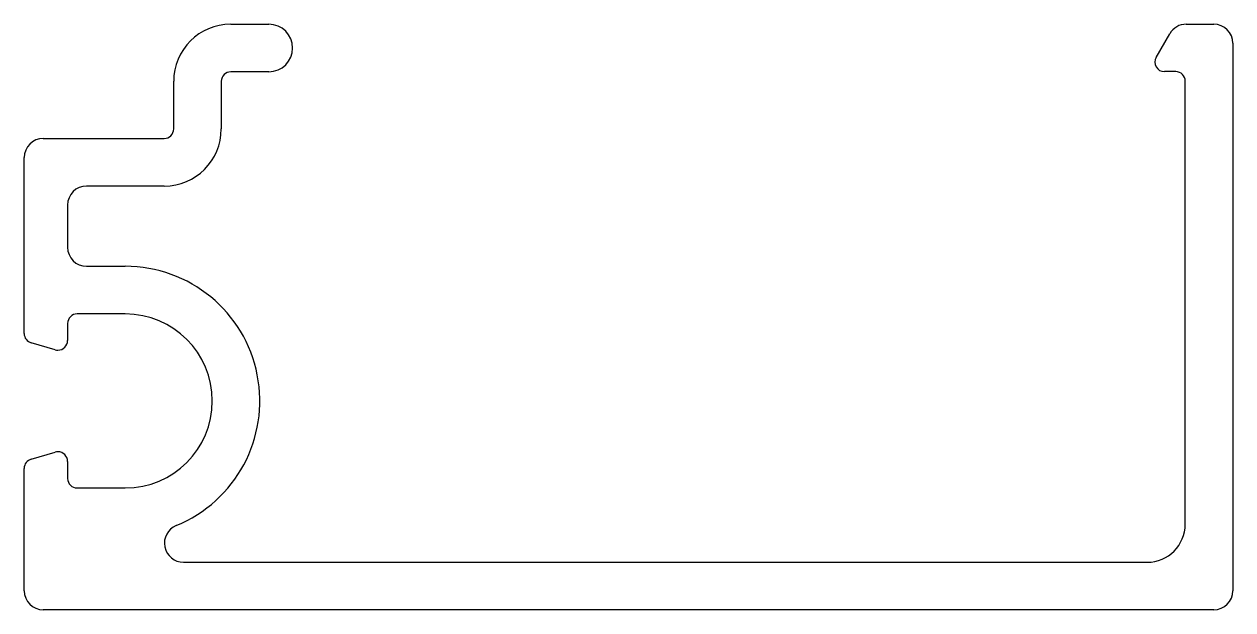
# Model space of a CAD drawing. Extents: x -15.9 to 15.9, y 1.9 to 17.3.
import ezdxf

# ---------------------------------------------------------------- set-up
doc = ezdxf.new("R2010")
doc.units = 0
doc.layers.add('PROFILE', color=1, linetype='CONTINUOUS')

msp = doc.modelspace()

# ---------------------------------------------------------------- linework, layer by layer
at = {"layer": 'PROFILE', "color": 7}
for p, q in [((-10.444, 17.318), (-9.444, 17.318)), ((14.655, 17.318), (15.379, 17.318)), ((13.864, 16.448), (14.222, 17.068)), ((15.879, 16.818), (15.879, 2.443)), ((-9.444, 16.068), (-10.444, 16.068)), ((14.379, 16.073), (14.081, 16.073)), ((14.081, 16.073), (14.081, 16.073)), ((-11.944, 14.568), (-11.944, 15.818)), ((-10.694, 15.818), (-10.694, 14.568)), ((14.629, 4.193), (14.629, 15.823)), ((-15.371, 14.318), (-12.194, 14.318)), ((-15.871, 9.198), (-15.871, 13.818)), ((-12.194, 13.068), (-14.231, 13.068)), ((-14.731, 12.568), (-14.731, 11.462)), ((-14.231, 10.962), (-13.216, 10.962)), ((-13.216, 9.712), (-14.481, 9.712)), ((-14.731, 9.462), (-14.731, 9.015)), ((-15.056, 8.771), (-15.688, 8.954)), ((-15.688, 5.9), (-15.056, 6.083)), ((-14.731, 5.839), (-14.731, 5.392)), ((-15.871, 2.443), (-15.871, 5.656)), ((-14.481, 5.142), (-13.216, 5.142)), ((-11.687, 3.193), (13.629, 3.193)), ((15.379, 1.943), (-15.371, 1.943))]:
    msp.add_line(p, q, dxfattribs=at)
for centre, radius, start, end in [((-10.444, 15.818), 1.5, 90, 180), ((-9.444, 16.693), 0.625, 270, 90), ((14.655, 16.818), 0.5, 90, 150), ((15.379, 16.818), 0.5, 0, 90), ((14.081, 16.323), 0.25, 150, 270), ((-10.444, 15.818), 0.25, 90, 180), ((14.379, 15.823), 0.25, 360, 90), ((-15.371, 13.818), 0.5, 90, 180), ((-12.194, 14.568), 0.25, 270, 0), ((-12.194, 14.568), 1.5, 270, 360), ((-14.231, 12.568), 0.5, 90, 180), ((-14.231, 11.462), 0.5, 180, 270), ((-13.216, 7.427), 3.535, 292.2707, 90), ((-14.481, 9.462), 0.25, 90, 180), ((-13.216, 7.427), 2.285, 0, 90), ((-15.617, 9.198), 0.254, 180, 253.8557), ((-14.985, 9.015), 0.254, 270, 360), ((-14.985, 9.015), 0.254, 253.8557, 270), ((-13.216, 7.427), 2.285, 270, 0), ((-14.985, 5.839), 0.254, 90, 106.1443), ((-14.985, 5.839), 0.254, 0, 90), ((-15.617, 5.656), 0.254, 106.1443, 180), ((-14.481, 5.392), 0.25, 180, 270), ((-11.687, 3.693), 0.5, 112.2707, 270), ((13.629, 4.193), 1, 270, 360), ((-15.371, 2.443), 0.5, 180, 270), ((15.379, 2.443), 0.5, 270, 360)]:
    msp.add_arc(centre, radius, start, end, dxfattribs=at)

doc.saveas('drawing.dxf')
